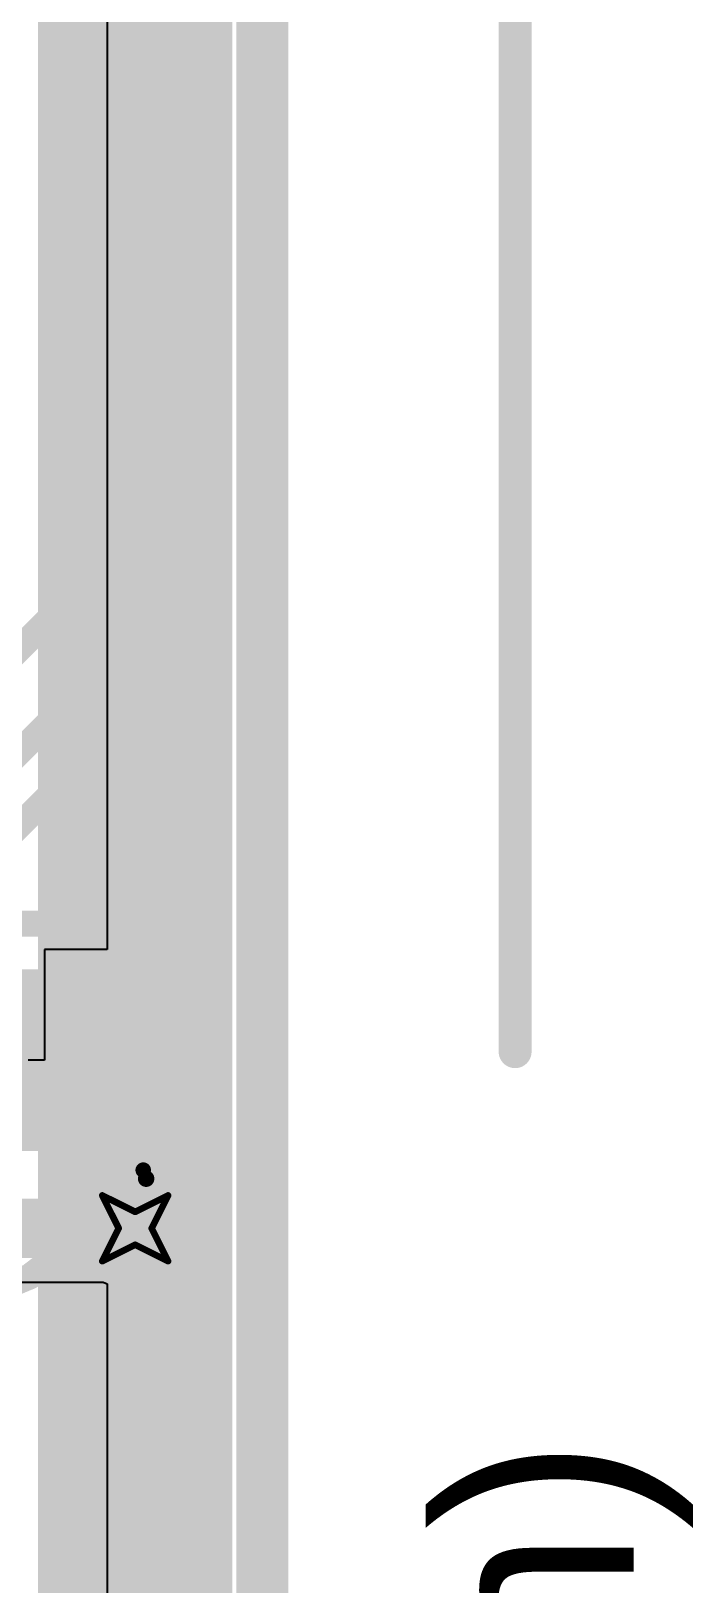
# Model space of a CAD drawing. Header units: inches. Extents: x 0 to 12.4, y -0.6 to 2.2.
# Drawn here: x 2.4859 to 2.687, y 0.8708 to 1.3429 of the extents above; entities that cross this region are included whole.
import ezdxf

# ---------------------------------------------------------------- set-up
doc = ezdxf.new("R2010")
doc.units = ezdxf.units.IN
doc.header["$MEASUREMENT"] = 0
for name, color, linetype in [('Board_Outline', 216, 'Continuous'), ('Bottom Layer', 5, 'Continuous'), ('Dimension', 6, 'Continuous'), ('Drill Drawing', 1, 'Continuous'), ('Mechanical 4', 56, 'Continuous'), ('Top Layer', 1, 'Continuous'), ('Top Overlay', 2, 'Continuous'), ('Top Paste', 8, 'Continuous'), ('Top Solder', 216, 'Continuous'), ('Via Holes', 16, 'Continuous')]:
    doc.layers.add(name, color=color, linetype=linetype)
doc.styles.add('Arial', font='', dxfattribs={"height": 0.2})
doc.styles.get('Arial').set_extended_font_data('Arial')

# ---------------------------------------------------------------- blocks, each defined once
blk = doc.blocks.new('V________T______55')
at = {"layer": 'Top Layer'}
for points in [[(-0.17322825, 0.08513775), (-0.12598415, 0.08513775), (-0.12598415, 0.01427165), (-0.17322825, 0.01427165)], [(0.12598435, 0.08513775), (0.17322845, 0.08513775), (0.17322845, 0.01427165), (0.12598435, 0.01427165)], [(-0.1082676, -0.01820865), (-0.0885826, -0.01820865), (-0.0885826, -0.08120075), (-0.1082676, -0.08120075)], [(-0.0688975, -0.01820865), (-0.0492125, -0.01820865), (-0.0492125, -0.08120075), (-0.0688975, -0.08120075)], [(-0.0295274, -0.01820865), (-0.0098424, -0.01820865), (-0.0098424, -0.08120075), (-0.0295274, -0.08120075)], [(0.0098426, -0.01820865), (0.0295276, -0.01820865), (0.0295276, -0.08120075), (0.0098426, -0.08120075)], [(0.0492127, -0.01820865), (0.0688977, -0.01820865), (0.0688977, -0.08120075), (0.0492127, -0.08120075)], [(0.0885828, -0.01820865), (0.1082678, -0.01820865), (0.1082678, -0.08120075), (0.0885828, -0.08120075)]]:
    blk.add_hatch(color=1, dxfattribs=at).paths.add_polyline_path(points)
at = {"layer": 'Top Paste'}
for points in [[(-0.17322825, 0.08513775), (-0.12598415, 0.08513775), (-0.12598415, 0.01427165), (-0.17322825, 0.01427165)], [(0.12598435, 0.08513775), (0.17322845, 0.08513775), (0.17322845, 0.01427165), (0.12598435, 0.01427165)], [(-0.1082676, -0.01820865), (-0.0885826, -0.01820865), (-0.0885826, -0.08120075), (-0.1082676, -0.08120075)], [(-0.0688975, -0.01820865), (-0.0492125, -0.01820865), (-0.0492125, -0.08120075), (-0.0688975, -0.08120075)], [(-0.0295274, -0.01820865), (-0.0098424, -0.01820865), (-0.0098424, -0.08120075), (-0.0295274, -0.08120075)], [(0.0098426, -0.01820865), (0.0295276, -0.01820865), (0.0295276, -0.08120075), (0.0098426, -0.08120075)], [(0.0492127, -0.01820865), (0.0688977, -0.01820865), (0.0688977, -0.08120075), (0.0492127, -0.08120075)], [(0.0885828, -0.01820865), (0.1082678, -0.01820865), (0.1082678, -0.08120075), (0.0885828, -0.08120075)]]:
    blk.add_hatch(color=8, dxfattribs=at).paths.add_polyline_path(points)
at = {"layer": 'Top Solder'}
for points in [[(-0.17722825, 0.08913775), (-0.12198415, 0.08913775), (-0.12198415, 0.01027165), (-0.17722825, 0.01027165)], [(0.12198435, 0.08913775), (0.17722845, 0.08913775), (0.17722845, 0.01027165), (0.12198435, 0.01027165)], [(-0.1122676, -0.01420865), (-0.0845826, -0.01420865), (-0.0845826, -0.08520075), (-0.1122676, -0.08520075)], [(-0.0728975, -0.01420865), (-0.0452125, -0.01420865), (-0.0452125, -0.08520075), (-0.0728975, -0.08520075)], [(-0.0335274, -0.01420865), (-0.0058424, -0.01420865), (-0.0058424, -0.08520075), (-0.0335274, -0.08520075)], [(0.0058426, -0.01420865), (0.0335276, -0.01420865), (0.0335276, -0.08520075), (0.0058426, -0.08520075)], [(0.0452127, -0.01420865), (0.0728977, -0.01420865), (0.0728977, -0.08520075), (0.0452127, -0.08520075)], [(0.0845828, -0.01420865), (0.1122678, -0.01420865), (0.1122678, -0.08520075), (0.0845828, -0.08520075)]]:
    blk.add_hatch(color=216, dxfattribs=at).paths.add_polyline_path(points)
at = {"layer": 'Top Overlay', "const_width": 0.005}
for points in [[(0.115441, 0.085559), (-0.113559, 0.085559)], [(-0.159811, -0.0452756), (-0.159811, -0.0047402)], [(0.1598112, -0.0452756), (0.1598112, -0.0047402)], [(-0.1212756, -0.0452756), (-0.159811, -0.0452756)], [(0.1598112, -0.0452756), (0.1212758, -0.0452756)], [(-0.119, -0.061), (-0.124, -0.056)], [(-0.124, -0.066), (-0.124, -0.056)], [(-0.124, -0.066), (-0.119, -0.061)]]:
    blk.add_lwpolyline(points, dxfattribs=at)
at = {"layer": 'Top Overlay', "const_width": 0.0025}
for points in [[(-0.114809, 0.085559, 1), (-0.112309, 0.085559, 1)], [(0.114191, 0.085559, 1), (0.116691, 0.085559, 1)], [(-0.161061, -0.0047402, 1), (-0.158561, -0.0047402, 1)], [(0.1585612, -0.0047402, 1), (0.1610612, -0.0047402, 1)], [(-0.161061, -0.0452756, 1), (-0.158561, -0.0452756, 1)], [(-0.161061, -0.0452756, 1), (-0.158561, -0.0452756, 1)], [(-0.1225256, -0.0452756, 1), (-0.1200256, -0.0452756, 1)], [(0.1200258, -0.0452756, 1), (0.1225258, -0.0452756, 1)], [(0.1585612, -0.0452756, 1), (0.1610612, -0.0452756, 1)], [(0.1585612, -0.0452756, 1), (0.1610612, -0.0452756, 1)], [(-0.12525, -0.056, 1), (-0.12275, -0.056, 1)], [(-0.12525, -0.056, 1), (-0.12275, -0.056, 1)], [(-0.12025, -0.061, 1), (-0.11775, -0.061, 1)], [(-0.12025, -0.061, 1), (-0.11775, -0.061, 1)], [(-0.12525, -0.066, 1), (-0.12275, -0.066, 1)], [(-0.12525, -0.066, 1), (-0.12275, -0.066, 1)]]:
    blk.add_lwpolyline(points, format="xyb", close=True, dxfattribs=at)

msp = doc.modelspace()

# ---------------------------------------------------------------- hatches: boundary and pattern name
at = {"layer": 'Bottom Layer'}
h = msp.add_hatch(color=5, dxfattribs=at)
edge = h.paths.add_edge_path()
edge.add_arc((2.5175275, 0.9789448), 0.011811, 0, 360)
at = {"layer": 'Top Layer'}
h = msp.add_hatch(color=1, dxfattribs=at)
edge = h.paths.add_edge_path()
edge.add_arc((2.5175275, 0.9789448), 0.011811, 0, 360)
at = {"layer": 'Via Holes'}
h = msp.add_hatch(color=7, dxfattribs=at)
edge = h.paths.add_edge_path()
edge.add_arc((2.5175275, 0.9789448), 0.0059055, 0, 360)

# ---------------------------------------------------------------- linework, layer by layer
at = {"layer": 'Board_Outline', "const_width": 0.01}
msp.add_lwpolyline([(2.5590551, -0.4330709), (2.5590551, 1.9685039)], dxfattribs=at)
at = {"layer": 'Bottom Layer', "const_width": 0.0590551}
for points in [[(2.5175275, 0.9789448), (2.5175275, 1.5864727)], [(2.5175275, 0.4175275), (2.5175275, 0.9789448)]]:
    msp.add_lwpolyline(points, dxfattribs=at)
at = {"layer": 'Bottom Layer', "const_width": 0.0295275}
msp.add_lwpolyline([(2.5027637, 0.9789448, 1), (2.5322913, 0.9789448, 1)], format="xyb", close=True, dxfattribs=at)
msp.add_lwpolyline([(2.5027637, 0.9789448, 1), (2.5322913, 0.9789448, 1)], format="xyb", close=True, dxfattribs=at)
at = {"layer": 'Dimension'}
for points, const_width in [([(2.633, 1.0326307), (2.633, 1.9685039)], 0.01), ([(2.5522383, -0.4196294), (2.5522383, 1.9563943)], 0.007874), ([(2.520762, 1.1620832), (2.520762, 1.6443667)], 0.007874), ([(2.5365297, 1.1608423), (2.5365297, 1.6456076)], 0.007874), ([(2.4971399, 1.1699572), (2.4971399, 1.6384612)], 0.007874), ([(2.4341478, 1.1069651), (2.4971399, 1.1699572)], 0.007874), ([(2.4498958, 1.0912171), (2.520762, 1.1620832)], 0.007874), ([(2.5359449, 1.15715), (2.5360813, 1.1580118)], 0.007874), ([(2.5360813, 1.1580118), (2.5362601, 1.1587564)], 0.007874), ([(2.5362601, 1.1587564), (2.5365296, 1.1595859)], 0.007874), ([(2.5365296, 1.1608421), (2.5365297, 1.1608423)], 0.007874), ([(2.5365296, 1.1595859), (2.5365296, 1.1608421)], 0.007874), ([(2.5327889, 1.1518114), (2.5336773, 1.1526997)], 0.007874), ([(2.5336773, 1.1526997), (2.5340731, 1.1534767)], 0.007874), ([(2.5340731, 1.1534767), (2.5344736, 1.1541301)], 0.007874), ([(2.5344736, 1.1541301), (2.5349862, 1.1548356)], 0.007874), ([(2.5349862, 1.1548356), (2.5352557, 1.155665)], 0.007874), ([(2.5352557, 1.155665), (2.535549, 1.1563731)], 0.007874), ([(2.535549, 1.1563731), (2.5356833, 1.1566367)], 0.007874), ([(2.5356833, 1.1566367), (2.5359449, 1.15715)], 0.007874), ([(2.4608633, 1.0798856), (2.5327889, 1.1518112)], 0.007874), ([(2.5327889, 1.1518112), (2.5327889, 1.1518114)], 0.007874), ([(2.4643153, 1.0715517), (2.5126164, 1.0715517)], 0.007874), ([(2.5126164, 1.0715517), (2.5127607, 1.0715344)], 0.007874), ([(2.5127607, 1.0715344), (2.5127612, 1.0715344)], 0.007874), ([(2.5127612, 1.0715344), (2.5157883, 1.0711709)], 0.007874), ([(2.5157883, 1.0711709), (2.5157885, 1.0711708)], 0.007874), ([(2.5157885, 1.0711708), (2.5160991, 1.0711335)], 0.007874), ([(2.5160991, 1.0711335), (2.5216416, 1.0689478)], 0.007874), ([(2.5216416, 1.0689478), (2.5243389, 1.0669024)], 0.007874), ([(2.5243389, 1.0669024), (2.5258778, 1.0657354)], 0.007874), ([(2.5258778, 1.0657354), (2.5263888, 1.0653479)], 0.007874), ([(2.5263888, 1.0653479), (2.5299888, 1.0606006)], 0.007874), ([(2.5299888, 1.0606006), (2.5321744, 1.0550582)], 0.007874), ([(2.5321744, 1.0550582), (2.5325927, 1.0515754)], 0.007874), ([(2.5325927, 1.0206225), (2.5325927, 1.0515754)], 0.007874), ([(2.5321744, 1.0171398), (2.5325927, 1.0206225)], 0.007874), ([(2.5299888, 1.0115973), (2.5321744, 1.0171398)], 0.007874), ([(2.5263888, 1.0068501), (2.5299888, 1.0115973)], 0.007874), ([(2.5216416, 1.0032501), (2.5263888, 1.0068501)], 0.007874), ([(2.5160991, 1.0010645), (2.5216416, 1.0032501)], 0.007874), ([(2.4950405, 0.9962428), (2.4958398, 0.9984766)], 0.007874), ([(2.4958398, 0.9984766), (2.4975976, 1.0000698)], 0.007874), ([(2.4975976, 1.0000698), (2.4998989, 1.0006462)], 0.007874), ([(2.4998989, 1.0006462), (2.5124707, 1.0006462)], 0.007874), ([(2.5124707, 1.0006462), (2.5126164, 1.0006462)], 0.007874), ([(2.5126164, 1.0006462), (2.5160991, 1.0010645)], 0.007874), ([(2.4950405, 0.9962428), (2.4953886, 0.9938961)], 0.007874), ([(2.4953886, 0.9938961), (2.4958525, 0.9927761)], 0.007874), ([(2.4958525, 0.9927761), (2.4965511, 0.9910896)], 0.007874), ([(2.4965511, 0.9910896), (2.4965928, 0.9907724)], 0.007874), ([(2.4965928, 0.9907724), (2.4965929, 0.9907723)], 0.007874), ([(2.4965929, 0.9907723), (2.4967976, 0.9892173)], 0.007874), ([(2.4967976, 0.9892173), (2.4973636, 0.9849179)], 0.007874), ([(2.4965511, 0.9787461), (2.4973636, 0.9849179)], 0.007874), ([(2.4941689, 0.972995), (2.4965511, 0.9787461)], 0.007874), ([(2.4903794, 0.9680564), (2.4941689, 0.972995)], 0.007874), ([(2.4796896, 0.9618846), (2.4854407, 0.9642669)], 0.007874), ([(2.4854407, 0.9642669), (2.4903794, 0.9680564)], 0.007874)]:
    msp.add_lwpolyline(points, dxfattribs=dict(at, const_width=const_width))
for points, const_width in [([(2.4951714, 1.1699572, 1), (2.4991084, 1.1699572, 1)], 0.003937), ([(2.4951714, 1.1699572, 1), (2.4991084, 1.1699572, 1)], 0.003937), ([(2.5187935, 1.1620832, 1), (2.5227305, 1.1620832, 1)], 0.003937), ([(2.5187935, 1.1620832, 1), (2.5227305, 1.1620832, 1)], 0.003937), ([(2.5341128, 1.1580118, 1), (2.5380498, 1.1580118, 1)], 0.003937), ([(2.5341128, 1.1580118, 1), (2.5380498, 1.1580118, 1)], 0.003937), ([(2.5342916, 1.1587564, 1), (2.5382286, 1.1587564, 1)], 0.003937), ([(2.5342916, 1.1587564, 1), (2.5382286, 1.1587564, 1)], 0.003937), ([(2.5345611, 1.1608421, 1), (2.5384981, 1.1608421, 1)], 0.003937), ([(2.5345611, 1.1608421, 1), (2.5384981, 1.1608421, 1)], 0.003937), ([(2.5345611, 1.1595859, 1), (2.5384981, 1.1595859, 1)], 0.003937), ([(2.5345611, 1.1595859, 1), (2.5384981, 1.1595859, 1)], 0.003937), ([(2.5345612, 1.1608423, 1), (2.5384982, 1.1608423, 1)], 0.003937), ([(2.5345612, 1.1608423, 1), (2.5384982, 1.1608423, 1)], 0.003937), ([(2.5317088, 1.1526997, 1), (2.5356458, 1.1526997, 1)], 0.003937), ([(2.5317088, 1.1526997, 1), (2.5356458, 1.1526997, 1)], 0.003937), ([(2.5321046, 1.1534767, 1), (2.5360416, 1.1534767, 1)], 0.003937), ([(2.5321046, 1.1534767, 1), (2.5360416, 1.1534767, 1)], 0.003937), ([(2.5325051, 1.1541301, 1), (2.5364421, 1.1541301, 1)], 0.003937), ([(2.5325051, 1.1541301, 1), (2.5364421, 1.1541301, 1)], 0.003937), ([(2.5330177, 1.1548356, 1), (2.5369547, 1.1548356, 1)], 0.003937), ([(2.5330177, 1.1548356, 1), (2.5369547, 1.1548356, 1)], 0.003937), ([(2.5332872, 1.155665, 1), (2.5372242, 1.155665, 1)], 0.003937), ([(2.5332872, 1.155665, 1), (2.5372242, 1.155665, 1)], 0.003937), ([(2.5335805, 1.1563731, 1), (2.5375175, 1.1563731, 1)], 0.003937), ([(2.5335805, 1.1563731, 1), (2.5375175, 1.1563731, 1)], 0.003937), ([(2.5337148, 1.1566367, 1), (2.5376518, 1.1566367, 1)], 0.003937), ([(2.5337148, 1.1566367, 1), (2.5376518, 1.1566367, 1)], 0.003937), ([(2.5339764, 1.15715, 1), (2.5379134, 1.15715, 1)], 0.003937), ([(2.5339764, 1.15715, 1), (2.5379134, 1.15715, 1)], 0.003937), ([(2.5308204, 1.1518114, 1), (2.5347574, 1.1518114, 1)], 0.003937), ([(2.5308204, 1.1518114, 1), (2.5347574, 1.1518114, 1)], 0.003937), ([(2.5308204, 1.1518112, 1), (2.5347574, 1.1518112, 1)], 0.003937), ([(2.5308204, 1.1518112, 1), (2.5347574, 1.1518112, 1)], 0.003937), ([(2.5106479, 1.0715517, 1), (2.5145849, 1.0715517, 1)], 0.003937), ([(2.5106479, 1.0715517, 1), (2.5145849, 1.0715517, 1)], 0.003937), ([(2.5107922, 1.0715344, 1), (2.5147292, 1.0715344, 1)], 0.003937), ([(2.5107922, 1.0715344, 1), (2.5147292, 1.0715344, 1)], 0.003937), ([(2.5107927, 1.0715344, 1), (2.5147297, 1.0715344, 1)], 0.003937), ([(2.5107927, 1.0715344, 1), (2.5147297, 1.0715344, 1)], 0.003937), ([(2.5138198, 1.0711709, 1), (2.5177568, 1.0711709, 1)], 0.003937), ([(2.5138198, 1.0711709, 1), (2.5177568, 1.0711709, 1)], 0.003937), ([(2.51382, 1.0711708, 1), (2.517757, 1.0711708, 1)], 0.003937), ([(2.51382, 1.0711708, 1), (2.517757, 1.0711708, 1)], 0.003937), ([(2.5141306, 1.0711335, 1), (2.5180676, 1.0711335, 1)], 0.003937), ([(2.5141306, 1.0711335, 1), (2.5180676, 1.0711335, 1)], 0.003937), ([(2.5196731, 1.0689478, 1), (2.5236101, 1.0689478, 1)], 0.003937), ([(2.5196731, 1.0689478, 1), (2.5236101, 1.0689478, 1)], 0.003937), ([(2.5223704, 1.0669024, 1), (2.5263074, 1.0669024, 1)], 0.003937), ([(2.5223704, 1.0669024, 1), (2.5263074, 1.0669024, 1)], 0.003937), ([(2.5239093, 1.0657354, 1), (2.5278463, 1.0657354, 1)], 0.003937), ([(2.5239093, 1.0657354, 1), (2.5278463, 1.0657354, 1)], 0.003937), ([(2.5244203, 1.0653479, 1), (2.5283573, 1.0653479, 1)], 0.003937), ([(2.5244203, 1.0653479, 1), (2.5283573, 1.0653479, 1)], 0.003937), ([(2.5280203, 1.0606006, 1), (2.5319573, 1.0606006, 1)], 0.003937), ([(2.5280203, 1.0606006, 1), (2.5319573, 1.0606006, 1)], 0.003937), ([(2.5302059, 1.0550582, 1), (2.5341429, 1.0550582, 1)], 0.003937), ([(2.5302059, 1.0550582, 1), (2.5341429, 1.0550582, 1)], 0.003937), ([(2.5306242, 1.0515754, 1), (2.5345612, 1.0515754, 1)], 0.003937), ([(2.5306242, 1.0515754, 1), (2.5345612, 1.0515754, 1)], 0.003937), ([(2.6305, 1.0326307, 1), (2.6355, 1.0326307, 1)], 0.005), ([(2.5306242, 1.0206225, 1), (2.5345612, 1.0206225, 1)], 0.003937), ([(2.5306242, 1.0206225, 1), (2.5345612, 1.0206225, 1)], 0.003937), ([(2.5302059, 1.0171398, 1), (2.5341429, 1.0171398, 1)], 0.003937), ([(2.5302059, 1.0171398, 1), (2.5341429, 1.0171398, 1)], 0.003937), ([(2.5280203, 1.0115973, 1), (2.5319573, 1.0115973, 1)], 0.003937), ([(2.5280203, 1.0115973, 1), (2.5319573, 1.0115973, 1)], 0.003937), ([(2.5244203, 1.0068501, 1), (2.5283573, 1.0068501, 1)], 0.003937), ([(2.5244203, 1.0068501, 1), (2.5283573, 1.0068501, 1)], 0.003937), ([(2.5196731, 1.0032501, 1), (2.5236101, 1.0032501, 1)], 0.003937), ([(2.5196731, 1.0032501, 1), (2.5236101, 1.0032501, 1)], 0.003937), ([(2.4938713, 0.9984766, 1), (2.4978083, 0.9984766, 1)], 0.003937), ([(2.4938713, 0.9984766, 1), (2.4978083, 0.9984766, 1)], 0.003937), ([(2.4956291, 1.0000698, 1), (2.4995661, 1.0000698, 1)], 0.003937), ([(2.4956291, 1.0000698, 1), (2.4995661, 1.0000698, 1)], 0.003937), ([(2.4979304, 1.0006462, 1), (2.5018674, 1.0006462, 1)], 0.003937), ([(2.4979304, 1.0006462, 1), (2.5018674, 1.0006462, 1)], 0.003937), ([(2.5105022, 1.0006462, 1), (2.5144392, 1.0006462, 1)], 0.003937), ([(2.5105022, 1.0006462, 1), (2.5144392, 1.0006462, 1)], 0.003937), ([(2.5106479, 1.0006462, 1), (2.5145849, 1.0006462, 1)], 0.003937), ([(2.5106479, 1.0006462, 1), (2.5145849, 1.0006462, 1)], 0.003937), ([(2.5141306, 1.0010645, 1), (2.5180676, 1.0010645, 1)], 0.003937), ([(2.5141306, 1.0010645, 1), (2.5180676, 1.0010645, 1)], 0.003937), ([(2.493072, 0.9962428, 1), (2.497009, 0.9962428, 1)], 0.003937), ([(2.493072, 0.9962428, 1), (2.497009, 0.9962428, 1)], 0.003937), ([(2.4934201, 0.9938961, 1), (2.4973571, 0.9938961, 1)], 0.003937), ([(2.4934201, 0.9938961, 1), (2.4973571, 0.9938961, 1)], 0.003937), ([(2.493884, 0.9927761, 1), (2.497821, 0.9927761, 1)], 0.003937), ([(2.493884, 0.9927761, 1), (2.497821, 0.9927761, 1)], 0.003937), ([(2.4945826, 0.9910896, 1), (2.4985196, 0.9910896, 1)], 0.003937), ([(2.4945826, 0.9910896, 1), (2.4985196, 0.9910896, 1)], 0.003937), ([(2.4946243, 0.9907724, 1), (2.4985613, 0.9907724, 1)], 0.003937), ([(2.4946243, 0.9907724, 1), (2.4985613, 0.9907724, 1)], 0.003937), ([(2.4946244, 0.9907723, 1), (2.4985614, 0.9907723, 1)], 0.003937), ([(2.4946244, 0.9907723, 1), (2.4985614, 0.9907723, 1)], 0.003937), ([(2.4948291, 0.9892173, 1), (2.4987661, 0.9892173, 1)], 0.003937), ([(2.4948291, 0.9892173, 1), (2.4987661, 0.9892173, 1)], 0.003937), ([(2.4953951, 0.9849179, 1), (2.4993321, 0.9849179, 1)], 0.003937), ([(2.4953951, 0.9849179, 1), (2.4993321, 0.9849179, 1)], 0.003937), ([(2.4945826, 0.9787461, 1), (2.4985196, 0.9787461, 1)], 0.003937), ([(2.4945826, 0.9787461, 1), (2.4985196, 0.9787461, 1)], 0.003937), ([(2.4922004, 0.972995, 1), (2.4961374, 0.972995, 1)], 0.003937), ([(2.4922004, 0.972995, 1), (2.4961374, 0.972995, 1)], 0.003937), ([(2.4834722, 0.9642669, 1), (2.4874092, 0.9642669, 1)], 0.003937), ([(2.4834722, 0.9642669, 1), (2.4874092, 0.9642669, 1)], 0.003937), ([(2.4884109, 0.9680564, 1), (2.4923479, 0.9680564, 1)], 0.003937), ([(2.4884109, 0.9680564, 1), (2.4923479, 0.9680564, 1)], 0.003937)]:
    msp.add_lwpolyline(points, format="xyb", close=True, dxfattribs=dict(at, const_width=const_width))
at = {"layer": 'Drill Drawing', "const_width": 0.002}
for points in [[(2.5075275, 0.9889448), (2.5175275, 0.9839448)], [(2.5075275, 0.9889448), (2.5125275, 0.9789448)], [(2.5175275, 0.9839448), (2.5275275, 0.9889448)], [(2.5225275, 0.9789448), (2.5275275, 0.9889448)], [(2.5075275, 0.9689448), (2.5125275, 0.9789448)], [(2.5225275, 0.9789448), (2.5275275, 0.9689448)], [(2.5075275, 0.9689448), (2.5175275, 0.9739448)], [(2.5175275, 0.9739448), (2.5275275, 0.9689448)]]:
    msp.add_lwpolyline(points, dxfattribs=at)
at = {"layer": 'Drill Drawing', "const_width": 0.001}
for points in [[(2.5070275, 0.9889448, 1), (2.5080275, 0.9889448, 1)], [(2.5070275, 0.9889448, 1), (2.5080275, 0.9889448, 1)], [(2.5270275, 0.9889448, 1), (2.5280275, 0.9889448, 1)], [(2.5270275, 0.9889448, 1), (2.5280275, 0.9889448, 1)], [(2.5170275, 0.9839448, 1), (2.5180275, 0.9839448, 1)], [(2.5170275, 0.9839448, 1), (2.5180275, 0.9839448, 1)], [(2.5120275, 0.9789448, 1), (2.5130275, 0.9789448, 1)], [(2.5120275, 0.9789448, 1), (2.5130275, 0.9789448, 1)], [(2.5220275, 0.9789448, 1), (2.5230275, 0.9789448, 1)], [(2.5220275, 0.9789448, 1), (2.5230275, 0.9789448, 1)], [(2.5170275, 0.9739448, 1), (2.5180275, 0.9739448, 1)], [(2.5170275, 0.9739448, 1), (2.5180275, 0.9739448, 1)], [(2.5070275, 0.9689448, 1), (2.5080275, 0.9689448, 1)], [(2.5070275, 0.9689448, 1), (2.5080275, 0.9689448, 1)], [(2.5270275, 0.9689448, 1), (2.5280275, 0.9689448, 1)], [(2.5270275, 0.9689448, 1), (2.5280275, 0.9689448, 1)]]:
    msp.add_lwpolyline(points, format="xyb", close=True, dxfattribs=at)
at = {"layer": 'Mechanical 4', "const_width": 0.0047244}
msp.add_lwpolyline([(2.5199764, 0.7651337), (2.5199764, 0.9966298)], dxfattribs=at)
at = {"layer": 'Mechanical 4', "const_width": 0.0023622}
msp.add_lwpolyline([(2.5187953, 0.9966298, 1), (2.5211575, 0.9966298, 1)], format="xyb", close=True, dxfattribs=at)
at = {"layer": 'Top Layer'}
for p, q in [((2.509055, 1.7519291), (2.509055, 1.0636928)), ((2.509055, 1.0636928), (2.4900079, 1.0636928)), ((2.4900079, 1.0636928), (2.4900079, 1.0300708)), ((2.4900079, 1.0300708), (2.4850079, 1.0300708)), ((2.4307518, 0.9626037), (2.5078229, 0.9626037)), ((2.5078229, 0.9626037), (2.509055, 0.9620933)), ((2.509055, 0.9620933), (2.509055, 0.7644802))]:
    msp.add_line(p, q, dxfattribs=at)
at = {"layer": 'Top Layer', "const_width": 0.018}
for points in [[(2.385626, 0.9789172), (2.5174999, 0.9789172)], [(2.5174999, 0.9789172), (2.5175275, 0.9789448)]]:
    msp.add_lwpolyline(points, dxfattribs=at)
at = {"layer": 'Top Layer', "const_width": 0.009}
for points in [[(2.5129999, 0.9789172, 1), (2.5219999, 0.9789172, 1)], [(2.5129999, 0.9789172, 1), (2.5219999, 0.9789172, 1)], [(2.5130275, 0.9789448, 1), (2.5220275, 0.9789448, 1)]]:
    msp.add_lwpolyline(points, format="xyb", close=True, dxfattribs=at)

# ---------------------------------------------------------------- block references
at = {"rotation": 270}
msp.add_blockref('V________T______55', (2.4353032, 0.8804646), dxfattribs=at)

# ---------------------------------------------------------------- texts
at = {"layer": 'Dimension', "style": 'Arial'}
msp.add_text('61.00 (mm)', height=0.06, rotation=90, dxfattribs=at).set_placement((2.6689903, 0.4868022))

doc.saveas('drawing.dxf')
